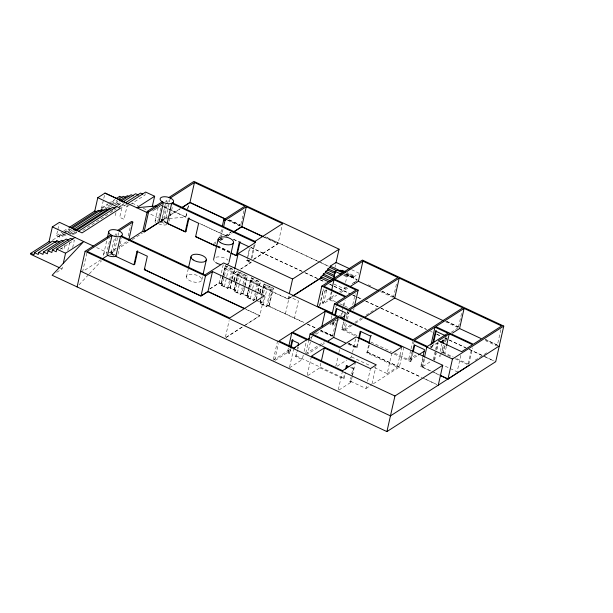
<?xml version="1.0" encoding="UTF-8"?>
<svg xmlns="http://www.w3.org/2000/svg" width="613" height="613" viewBox="0 0 613 613"><rect width="100%" height="100%" fill="white"/><g stroke="black" fill="none" stroke-linecap="round" stroke-linejoin="round"><path stroke-width="0.46" stroke-dasharray="3.06 2.3" d="M64.281 233.982L59.484 237.062L56.457 235.645L57.66 230.319M57.86 229.431L59.063 224.097M59.484 237.062L59.967 234.94L63.162 232.886M59.967 234.94L62.825 236.273L63.315 234.089L66.518 235.584M64.771 245.461L63.829 249.621L60.741 248.181M56.695 272.333L62.013 268.915L62.434 267.069M70.648 234.557L71.016 232.925L74.211 230.871M67.828 250.518L69.606 242.61M71.016 232.925L73.905 234.273L74.457 231.821L78.012 233.476M72.686 247.568L74.365 240.104L60.158 249.238M86.785 253.238L82.671 271.498L100.8 259.851M101.444 208.788L104.562 194.934M111.842 211.914L112.547 208.772M103.605 254.479L106.654 240.955M106.348 254.679L110.018 238.411M115.964 212.604L115.359 215.286L113.811 214.565M115.267 255.246L111.037 253.276L114.547 237.706M114.754 236.802L115.566 233.185M124.132 203.646L122.562 204.658L119.711 217.316L124.056 219.354L127.427 204.405M109.574 254.878L112.631 252.908L116.079 237.606M116.286 236.702L117.305 232.181M118.7 232.718L114.623 250.801L111.083 253.077L116.991 255.836M117.964 254.326L121.635 238.051M128.27 235.959L130.715 225.109M145.296 193.578L144.952 195.103L130.048 204.673M155.158 220.91L158.093 207.876M157.725 221.676L161.388 205.401M166.874 224.626L166.039 224.871A6.881 3.241 12.7 0 1 159.326 224.059L158.621 223.73L161.28 222.013L166.077 200.735M166.56 222.297L162.33 220.32L166.246 202.949M166.452 202.045L166.859 200.236M160.154 222.213L163.878 219.814L167.288 204.711M167.487 203.807L168.506 199.286M170.092 198.926L165.816 217.914L166.613 218.289M169.242 220.887L172.705 205.524M185.8 217.071L186.842 212.427L185.8 217.071L160.851 205.424M187.678 208.742L188.505 205.049M187.739 208.711L188.574 205.018M186.444 276.892L188.298 268.67M201.861 279.735L202.681 276.08M219.676 237.844L221.914 227.898M221.63 238.135L219.27 239.652L220.565 240.258L220.971 238.449M221.178 237.545L223.009 229.408M209.769 289.029L219.102 283.037L223.622 262.946M219.102 283.037L221.04 283.942L222.504 277.482M222.703 276.586L225.316 265.72L234.388 269.958L230.12 288.179L234.005 289.995L238.281 271.774L247.353 276.011L244.725 287.643M221.04 283.942L223.101 275.566M223.301 274.67L225.316 265.72M223.5 274.969L224.956 268.525L226.312 267.651L232.794 270.678L229.017 287.451L227.653 288.325L221.17 285.298L223.293 275.896M221.17 285.298L222.534 284.424L224.235 276.861M224.45 275.942L226.312 267.651M224.412 286.815L226.534 277.405M226.741 276.486L228.197 270.042M240.924 224.189L244.189 209.73M227.653 288.325L229.362 280.762M229.569 279.842L231.43 271.551L232.794 270.678M230.12 288.179L231.975 279.926M232.181 279.03L234.388 269.958M292.079 296.546L288.072 299.113L233.637 273.697L234.495 269.881M233.645 280.455L234.472 277.091L235.124 277.39L234.373 280.708M234.296 280.754L235.124 277.39M234.005 289.995L235.461 283.535M235.66 282.639L238.281 271.774M243.269 287.781L241.974 293.504L240.618 294.378L234.135 291.351L236.258 281.942M236.465 281.022L237.913 274.578L239.277 273.704L245.752 276.731L243.476 286.861M234.135 291.351L235.492 290.478L237.407 281.995M237.614 281.068L239.277 273.704M225.461 336.966L229.124 320.691M237.377 292.861L239.491 283.459M239.698 282.539L241.154 276.095M246.641 260.563L247.422 260.058C257.154 263.851 243.974 261.996 247.468 259.858L251.774 261.874L240.763 268.946M247.085 258.594L249.476 247.989M248.265 256.326L250.257 247.491M240.618 294.378L242.112 287.735M242.94 284.049L244.395 277.605L245.752 276.731M251.092 258.556L254.142 245.001M258.295 291.014L260.31 282.064L251.238 277.827L246.962 296.048L243.077 294.232L244.939 285.98M245.139 285.083L247.353 276.011M244.526 288.539L243.077 294.232M252.012 257.851L255.475 242.487M246.962 296.048L248.426 289.589M248.625 288.692L251.238 277.827M256.226 293.834L254.939 299.558L253.575 300.431L247.093 297.405L249.215 287.995M249.422 287.076L250.878 280.631L252.234 279.758L258.717 282.785L257.054 290.148M247.093 297.405L248.457 296.531L249.744 290.807M250.579 287.122L252.234 279.758M250.334 298.914L252.456 289.512M252.663 288.593L254.111 282.149M253.575 300.431L255.284 292.868M255.491 291.949L257.353 283.658L258.717 282.785M256.288 299.19L257.897 292.033M258.104 291.137L260.31 282.064M256.28 299.964L257.491 294.592M259.759 291.727L260.395 289.19L261.046 289.497L260.295 292.807L259.651 292.508M260.219 292.861L261.046 289.497M256.035 300.286L259.927 302.102L260.372 300.117M261.184 296.531L264.004 284.003L273.275 288.118L269 306.339L303.925 322.653M259.927 302.102L260.571 299.987M261.981 293.727L264.203 283.88M262.387 293.129L263.835 286.685L265.199 285.811L271.674 288.838L267.896 305.611L266.54 306.485L260.058 303.458L260.931 299.573M260.058 303.458L261.414 302.584L262.295 298.7M263.536 293.175L265.199 285.811M226.013 337.548L259.797 315.848L264.326 295.757M263.299 304.967L267.076 288.202M253.59 259.445L278.034 243.736L282.555 223.653M266.54 306.485L270.318 289.711L271.674 288.838M269 306.339L273.275 288.118M273.413 359.356L277.689 340.376M288.072 299.113L288.938 295.305M274.708 359.961L278.379 343.694M285.443 313.802L289.298 296.692L298.416 300.952L294.562 318.055M275.306 360.352L287.336 352.628L288.355 348.107M290.846 348.521L289.849 352.935L288.11 352.123L289.129 347.609M287.336 352.628L289.075 353.44L290.072 349.019M289.62 366.926L293.895 347.939M303.259 355.065L302.24 359.586L295.558 356.467L296.554 352.046M297.351 348.506L297.749 346.743M295.558 356.467L296.332 355.961L297.726 349.778M297.926 348.897L298.324 347.127M304.071 351.448L306.722 339.702M305.81 352.927L308.462 341.173M311.55 336.782L307.642 354.13L321.051 345.517M319.603 305.397L323.312 288.968M319.687 306.125L322.722 292.669L326.606 290.171L325.311 289.566L322.2 291.566M331.357 291.604L329.51 299.818L323.58 303.634L322.277 303.029L325.311 289.566M307.205 375.141L311.488 356.153M323.58 303.634L326.606 290.171M334.882 267.743L335.51 264.916M335.472 301.742L330.284 299.32L331.932 292.018M307.803 375.531L319.833 367.8L320.852 363.279M331.15 318.522L331.763 315.787M333.916 321.917L333.28 324.714L331.985 324.108L332.399 322.285M335.694 307.672L336.514 304.025M336.054 320.063L329.917 324.001L332.507 325.212L333.135 322.423M346.253 274.517L357.034 279.773M332.422 336.598L336.093 320.331M334.131 284.133L344.131 288.8L344.544 286.968M345.579 282.378L346.82 276.869L348.766 275.62L348.468 276.946L344.299 274.999M340.859 316.193L342.1 310.714M342.299 309.795L342.92 307.059M343.127 306.148L344.154 301.581M342.667 311.128L341.433 316.607L337.196 314.622M343.901 305.649L345.134 300.171M344.445 274.195L350.276 276.915L350.575 275.589L348.468 276.946M346.092 274.272L351.923 276.992L352.222 275.666L347.226 273.329M354.475 335.472L341.579 329.449L343.257 322.001M346.069 273.567L353.571 277.068L353.87 275.743L347.203 272.632M341.579 329.449L342.353 328.951L344.039 321.496M342.353 328.951L343.655 329.556L345.295 322.254M346.123 318.599L348.176 309.473M335.801 366.275L338.07 356.23M338.889 352.582L339.916 348.015M357.027 335.587L344.996 329.963L346.621 322.729M347.441 319.12L349.471 310.078M352.774 304.63L355.249 293.673M353.617 310.216L354.03 308.393M338.315 389.669L342.59 370.681M319.833 367.8L343.418 378.819L344.613 373.516M343.418 378.819L344.192 378.313L345.586 372.129M349.931 357.977L351.525 356.958L352.352 353.303M352.552 352.391L355.846 337.786M348.015 344.1L356.452 348.038L358.337 339.656M359.118 339.158L357.226 347.54L356.452 348.038M352.368 375.999L350.935 382.328L349.9 381.845L350.897 377.424M351.693 373.884L352.889 368.582L353.663 368.084L351.234 366.949M349.9 381.845L350.674 381.34L351.67 376.926M351.87 376.037L353.663 368.084M352.567 375.095L355.218 363.348M401.806 347.019L397.278 367.11L366.819 352.881L368.712 344.498M366.819 352.881L367.593 352.383L369.302 344.82M350.674 381.34L365.976 388.489L366.789 384.872M367.601 381.255L370.451 368.597M372.007 383.838L375.876 366.658M393.385 297.611L396.879 282.087M374.436 367.654L387.171 373.601L391.699 353.517M403.875 347.127L399.392 367.018L373.378 383.73M394.841 353.241L408.595 359.67L410.833 349.724M411.039 348.82L412.672 341.587M413.032 352.69L411.139 361.072L409.844 360.475L411.698 352.253M413.553 344.039L414.373 340.384M394.029 353.946L410.365 361.578L412.465 352.26M422.832 357.103L420.733 366.421L430.939 371.179M430.878 370.934L420.733 366.421L421.514 365.915L423.399 357.532M422.319 366.942L424.357 357.9M421.514 365.915L422.809 366.52L424.656 358.306M430.862 345.41L430.449 347.234L431.744 347.839L432.525 347.341L433.36 343.609M431.744 347.839L432.38 345.042M433.307 359.777L435.406 350.46M435.613 349.533L437.084 343.012L438.379 343.617L436.487 352M434.027 359.969L436.088 350.843M436.295 349.931L438.349 340.797M434.602 360.383L436.28 352.935M440.188 351.372L441.866 343.924M440.854 354.774L443.161 344.529M445.061 345.985L443.414 353.287L442.119 352.682L443.797 345.226M445.268 338.705L445.896 335.909M442.119 352.682L442.885 352.184L444.356 345.663M445.199 341.939L446.662 335.418M446.295 340.506L447.735 334.116M446.356 346.59L444.709 353.893L451.62 357.118M458.532 326.813L461.995 311.442M460.846 355.341L457.137 371.777L443.322 365.325M468.232 363.869L471.726 348.345M468.776 364.298L472.477 347.862M500.859 329.633L497.151 346.069L484.347 340.085M79.023 284.846L88.678 274.54M89.322 273.85L101.551 260.786M56.457 235.645L62.848 231.545M63.645 231.032L68.434 227.952M101.635 207.93L107.911 203.899M108.693 203.393L114.968 199.363M63.959 232.373L69.545 228.787M52.795 240.043L63.162 233.384M63.959 232.871L69.537 229.285M102.225 208.282L107.719 204.757M111.635 202.236L115.558 199.723M64.917 233.063L71.3 228.956M67.476 231.936L72.265 228.856M110.7 204.382L105.214 207.914L106.654 208.581M111.489 203.884L116.976 200.351M62.825 236.273L66.02 234.227M66.817 233.714L72.403 230.12M68.533 232.702L72.526 230.136M106.44 208.428L111.145 205.409M111.926 204.903L118.202 200.872M109.336 207.271L111.689 205.761M114.823 203.746L118.746 201.225M68.112 234.557L74.502 230.45M115.451 204.811L120.156 201.784M116.654 204.558L120.577 202.037M72.058 234.35L76.847 231.27M117.596 205.347L122.301 202.321M118.041 205.248L122.746 202.221M73.905 234.273L77.1 232.22M119.328 206.619L124.033 203.593M82.809 230.404L116.347 208.857M126.653 204.351L121.949 207.378L118.324 205.684M129.266 205.179L126.914 206.688L122.562 204.658M154.89 209.47L161.112 205.47L185.862 217.033L169.732 218.519M152.645 210.979L160.338 206.037M109.421 252.702L116.301 248.288M119.366 246.311L127.052 241.384L128.347 241.989L119.673 247.729M159.602 221.906L161.594 220.626L167.188 223.239M167.426 216.879L162.376 220.121L166.475 222.036M168.23 216.358L180.306 208.604M111.037 253.276L115.75 250.25M132.239 239.652L142.469 233.078M160.223 221.676L161.556 220.826L167.15 223.431M162.33 220.32L167.058 217.286M170.215 215.255L180.467 208.673M224.779 236.112L231.078 232.066M213.669 243.422L216.029 241.905M219.186 239.875L221.554 238.357M225.492 235.821L231.017 232.281M220.565 240.258L223.714 238.235M226.864 236.212L231.584 233.178M214.175 244.533L215.753 243.522M220.481 240.48L223.638 238.457M227.576 235.921L232.312 232.886M253.636 259.245L278.08 243.537L264.264 237.085M209.815 288.83L219.148 282.838L222.58 284.225L221.216 285.099L227.699 288.125L229.063 287.252L230.159 287.98M237.622 270.969L233.683 273.498L288.118 298.922L292.117 296.347M233.637 273.697L237.576 271.168M240.725 269.145L250.955 262.571M234.472 277.091L235.047 277.444M243.123 294.033L242.02 293.305L240.656 294.179L234.181 291.152L235.538 290.278L229.017 287.451M260.395 289.19L260.962 289.543M254.985 299.359L253.621 300.232L247.139 297.205L248.503 296.332L241.974 293.504M269.046 306.14L267.942 305.412L266.578 306.285L260.104 303.259L261.46 302.385L256.862 300.454M226.059 337.349L244.564 325.465M245.369 324.951L259.843 315.649L246.02 309.19M350.276 276.915L352.222 275.666M351.923 276.992L353.87 275.743M353.571 277.068L358.674 273.789M344.131 288.8L346.077 287.551M352.077 283.696L355.318 281.62M355.961 281.198L357.256 280.371M322.277 303.029L335.732 294.386M339.686 291.842L346.805 287.267M353.931 282.693L357.095 280.662M330.284 299.32L336.706 295.19M340.721 292.616L347.954 287.972M273.214 360.26L291.543 348.483M314.661 333.633L316.254 332.606M346.1 313.603L348.429 312.109M288.11 352.123L292.094 349.571M310.408 337.801L312.799 336.269M315.979 334.223L320.76 331.15L331.587 336.215M331.985 324.108L335.993 321.534M336.79 321.02L339.196 319.48M346.406 314.844L349.609 312.791M332.507 325.212L333.28 324.714M289.075 353.44L289.849 352.935M305.611 353.824L318.231 345.724M319.013 345.211L324.538 341.671M343.655 329.556L350.874 324.921M354.881 322.346L361.302 318.224M366.114 315.128L376.543 308.431M344.996 329.963L352.214 325.327M355.417 323.266L362.643 318.63M321.84 345.012L325.787 342.475M289.413 367.831L302.24 359.586M337.188 366.168L346.751 360.03M338.912 390.052L350.935 382.328M408.595 359.67L415.813 355.027M451.107 332.353L457.528 328.231M387.171 373.601L397.278 367.11M365.976 388.489L371.807 384.742M409.844 360.475L417.775 355.379M437.529 342.69L431.23 346.736L432.525 347.341M410.365 361.578L411.139 361.072M422.809 366.52L430.303 361.708M440.563 355.119L439.138 356.03L440.433 356.636L441.858 355.724M475.083 360.245L487.695 352.146M168.782 218.603L161.457 219.278L149.534 213.715M163.878 219.814L162.866 219.492A6.881 3.241 12.7 0 0 161.104 219.17M112.631 252.908L112.378 252.817A7.019 3.303 12.7 0 0 108.815 252.165M367.593 352.383L421.031 377.171M424.48 378.773L436.54 384.366L422.717 377.907M351.624 269.689L358.536 272.923M229.193 219.845L240.426 225.094L229.093 219.914M265.475 236.794L328.537 266.241L265.391 236.848M346.261 274.455L357.08 279.574M382.198 291.305L393.469 296.569M446.371 321.273L459.382 327.342M485.396 339.495L498.4 345.571L485.488 339.548M345.74 274.34L356.988 279.559M368.206 284.792L370.788 286.003M381.991 291.252L394.09 296.884M446.716 321.45L457.934 326.691M227.668 219.998L240.518 225.998M445.436 321.695L458.325 327.717M227.622 220.197L240.472 226.197M264.218 237.285L278.034 243.736M380.581 291.627L392.527 297.213M343.487 275.314L346.82 276.869M226.58 236.036L199.662 223.546L226.588 236.12M233.453 239.308L238.702 241.698M250.778 247.391L301.941 271.222M305.366 272.862L319.266 279.313M320.093 279.735L325.296 282.164M329.625 284.187L333.12 285.781M333.955 286.202L349.579 293.466M353.019 295.098L357.379 297.106M358.222 297.527L361.708 299.129M366.015 301.159L379.899 307.619M380.742 308.032L426.671 329.457M437.061 334.315L440.532 335.924M444.862 337.955L448.325 339.564M449.191 339.97L465.589 347.625M469.029 349.226L482.806 355.663M483.672 356.061L494.001 360.888M233.53 239.361L238.733 241.798M250.886 247.468L303.826 272.195M304.692 272.601L316.844 278.271M320.315 279.896L324.652 281.919M329.855 284.348L333.326 285.972M334.2 286.378L351.555 294.485M352.421 294.891L361.969 299.343M365.44 300.968L380.19 307.856M381.064 308.262L426.188 329.334M430.525 331.365L432.265 332.177M436.602 334.2L440.939 336.231M444.41 337.847L466.11 347.977M469.581 349.602L484.331 356.49M485.197 356.896L495.618 361.762M132.193 203.141L138.132 205.907M143.22 208.282L146.607 209.868M217.607 245.92L229.469 251.46M217.561 246.119L230.273 252.05M339.794 303.757L347.563 307.389M217.278 246.625L230.258 252.686M246.687 260.364L251.001 262.372M217.232 246.824L230.22 252.885M329.51 299.818L333.748 301.795M455.068 358.735L467.16 364.375M161.28 222.013L166.077 224.251M225.124 265.843L234.197 270.08M238.082 271.896L247.154 276.134M251.046 277.95L260.119 282.187M264.004 284.003L273.076 288.24M224.956 268.525L231.43 271.551M237.913 274.578L244.395 277.605M250.878 280.631L257.353 283.658M263.835 286.685L270.318 289.711M370.781 342.008L391.408 351.64M434.295 372.535L439.429 374.926M431.79 371.578L439.437 375.156M221.239 283.819L222.534 284.424M234.197 289.872L235.492 290.478M247.162 295.926L248.457 296.531M260.119 301.979L261.414 302.584M267.896 305.611L303.979 322.453M307.397 324.055L316.814 328.453M332.744 335.893L321.074 330.438L332.284 335.748M348.774 343.372L357.218 347.318M367.639 352.184L421.851 377.501M307.351 324.246L316.768 328.645M320.193 330.246L332.254 335.878M347.755 343.119L357.226 347.54L348.628 343.472M351.525 356.958L371.041 366.068M245.974 309.389L259.797 315.848M113.581 255.108L110.309 253.575L113.643 255.353M96.616 247.568L106.938 252.387M350.452 367.448L352.889 368.582M296.332 355.961L344.192 378.313M60.319 268.126L62.013 268.915M442.885 352.184L453.245 357.034M456.693 358.643L467.918 363.892M214.55 261.506A7.854 3.701 12.7 0 1 213.608 259.445M215.991 257.215A7.854 3.701 12.7 0 1 228.074 260.226M103.812 255.383A7.019 3.303 12.7 0 1 107.145 252.204M155.526 222.672A6.881 3.241 12.7 0 1 157.847 219.216M169.042 221.791A6.881 3.241 12.7 0 1 168.544 222.534M188.582 279.949A7.854 3.701 12.7 0 0 201.547 280.654A7.854 3.701 12.7 0 0 192.329 274.333A7.854 3.701 12.7 0 0 188.582 279.949"/><path stroke-width="0.92" d="M69.231 227.438L94.785 211.025L97.789 197.7L120.409 208.259L82.073 232.886L59.461 222.327L52.343 226.894L49.032 241.614L30.872 253.276L30.65 254.272L59.469 267.728M55.691 242.449L52.634 241.024L34.481 252.686L34.014 254.74L30.872 253.276M59.438 241.928L56.925 240.756L38.765 252.418L38.305 254.472L34.481 252.686M63.2 241.047L61.66 240.327L43.5 251.989L42.964 254.38L38.765 252.418M68.487 240.143L66.204 239.085L48.052 250.748L47.362 253.797L43.5 251.989M72.847 239.399L70.572 238.334L52.412 249.997L51.844 252.518L48.052 250.748M56.611 242.127L56.925 240.756M74.962 237.453L56.81 249.123L56.212 251.774L52.412 249.997M63.262 263.383L65.553 253.207L83.713 241.545L52.143 275.26L386.918 431.59L495.718 361.693L503.756 326.085L362.398 260.073L321.856 286.118L317.327 306.209L332.016 313.067M77.085 286.938L85.115 251.315L110.83 234.794M101.321 210.926L101.651 209.462L104.049 210.581M107.467 237.346L108.685 231.936M119.481 197.202L119.673 196.336L122.102 197.47M128.753 240.181L132.829 222.098L131.534 221.492L117.711 230.373M137.749 250.87L136.975 251.376L133.941 264.831L115.336 256.142M134.714 264.333L137.55 251.774M129.412 239.867L142.791 231.262L147.273 211.378L162.207 201.784M148.568 211.983L144.047 232.066L158.89 222.534L163.418 202.451L148.568 211.983L147.273 211.378M97.789 197.7L104.984 193.08L127.604 203.639L145.641 192.053L154.645 196.26L152.315 206.282M182.046 207.661L189.93 202.596L194.451 182.505L245.001 206.114L223.753 219.768L222.327 226.097M185.233 231.883L188.26 218.42L189.042 217.921L186.007 231.377L185.233 231.883L167.15 223.431L171.671 203.347L255.475 242.487L238.166 253.606L234.702 268.977M188.505 267.758L190.972 256.809M203.095 274.256L206.382 259.651M438.264 385.171L442.747 365.279L223.622 262.946L204.964 274.938L121.466 235.944L120.355 236.442A7.019 3.303 12.7 0 1 112.026 235.461L87.199 251.414L229.737 317.978L264.326 295.757L212.481 271.544L205.485 276.042L200.957 296.133L144.308 269.674L147.342 256.219L136.975 251.376M213.608 259.445L218.121 239.422M201.738 295.627L207.953 291.635L212.481 271.544M223.622 226.695L225.048 220.374L246.296 206.719L282.555 223.653L254.962 241.384L172.59 202.918M229.017 262.287L233.53 242.265M233.89 231.867L241.775 226.802L246.296 206.719M237.055 255.215L240.089 241.76L239.308 242.258L236.273 255.721L234.541 254.908M289.344 293.497L292.6 279.03L339.066 249.177L193.938 181.402L168.912 197.478M288.761 346.299L291.819 332.736L306.722 339.702L293.895 347.939L278.992 340.981L291.819 332.736M290.669 346.368L292.064 340.177L292.838 339.679L291.045 347.632M297.949 345.855L298.546 343.203L292.064 340.177M349.893 268.885L336.07 262.425L330.238 266.172L329.94 267.498L327.993 268.747L327.694 270.072L325.756 271.321L325.457 272.647L323.342 274.011L323.043 275.337L321.097 276.586L320.76 278.103L328.254 281.612M308.668 340.269L310.094 333.939L336.905 316.714L325.242 311.266L292.593 332.238L370.451 368.597L376.282 364.85L310.094 333.939M335.932 263.1L339.066 249.177M321.779 326.637L325.242 311.266M333.365 279.375L335.158 271.421L337.096 270.172L342.935 272.9M331.564 290.692L334.031 279.735L356.069 290.026L345.962 296.516L323.925 286.225L334.031 279.735M321.258 361.471L324.315 347.916L355.417 362.444L342.59 370.681L311.488 356.153L324.315 347.916M332.177 313.963L334.437 303.918L345.18 297.014L321.856 286.118M334.813 314.967L336.284 308.446L345.357 312.684L343.678 320.132M335.38 315.396L336.851 308.875M328.154 340.951L333.671 337.403L338.2 317.319L401.806 347.019L391.699 353.517L356.053 336.874L340.123 347.104L312.163 334.047L338.2 317.319M350.36 286.424L358.39 281.267L362.919 261.176L397.914 277.52L348.176 309.473L336.514 304.025L358.145 290.133L334.813 279.237L362.919 261.176M354.437 306.561L358.145 290.133M345.609 369.095L346.406 365.555L348.835 366.689M346.383 368.597L346.981 365.946M358.551 338.721L360.229 331.273L370.597 336.116L371.378 335.61M359.325 338.223L360.796 331.702M368.919 343.564L370.597 336.116M364.245 317.595L394.726 298.018L399.209 278.126L462.807 307.833L413.078 339.778L349.471 310.078L399.209 278.126M386.91 431.598L394.941 395.99L442.747 365.279M412.672 351.326L414.143 344.805L424.51 349.648L423.047 356.168M413.246 351.762L414.71 345.234M424.564 356.996L426.801 347.05M431.069 344.498L434.977 327.15L447.934 333.204L427.338 346.437L414.373 340.384L434.977 327.15M432.793 343.18L435.529 331.066L436.303 330.568M433.575 342.682L436.096 331.503M442.073 342.989L442.709 340.192M443.368 343.594L444.21 339.87L440.563 342.207M446.563 345.678L449.237 333.809L472.554 344.698L461.666 351.686L438.349 340.797L449.237 333.809M440.287 375.547L447.942 379.125L452.463 359.034L503.756 326.085M452.494 333.074L459.581 328.522L464.102 308.439L501.679 325.986L473.305 344.215L435.751 326.645L464.102 308.439M469.343 365.202L447.942 379.125M116.539 198.351L119.673 196.336M71.146 227.76L98.295 210.313L100.44 211.316M72.104 228.442L101.651 209.462M118.547 199.348L123.251 196.321L125.412 197.332M73.322 229.622L105.267 209.102L107.382 210.09M119.535 200.727L127.374 195.685L128.983 196.436M75.008 230.358L109.344 208.297L110.792 208.972M120.945 201.279L131.136 194.735L133.458 195.815M76.058 230.794L112.792 207.194L114.922 208.19M123.09 201.815L135.634 193.754L138.538 195.11M78.525 231.224L116.853 206.604M125.696 202.642L140.599 193.072L142.775 194.083M154.645 196.26L136.76 207.746L104.984 193.08M205.485 276.042L120.523 236.365L115.872 256.326A7.019 3.303 12.7 0 1 107.543 255.353L112.026 235.461L110.616 234.672A7.019 3.303 12.7 0 1 109.666 230.434A7.019 3.303 12.7 0 1 117.458 230.273L119.106 230.909L132.829 222.098M170.299 198.022L194.451 182.505M158.936 222.335L144.093 231.867L142.791 231.262M181.923 207.569L189.976 202.397L225.952 219.201M102.379 258.839L107.896 255.292M186.053 231.178L185.272 231.683L167.188 223.239M145.128 268.977L144.354 269.475L201.003 295.933L207.999 291.436L245.154 308.783M233.155 232.166L241.813 226.603L263.398 236.687M237.101 255.023L236.319 255.521L231.124 253.092M292.922 295.834L321.725 277.329M292.884 296.025L321.725 277.497M340.905 271.13L342.2 270.295L345.533 271.85M293.688 348.544L295.282 347.525M307.22 339.847L309.611 338.315M341.602 317.932L344.805 315.879M418.564 354.873L424.112 351.31M499.258 345.985L390.458 415.882L80.632 271.199M156.775 205.907L136.76 207.746L147.833 212.918M340.56 270.218L343.893 271.774M330.238 266.172L343.916 272.478M329.94 267.498L336.606 270.617M394.726 298.018L443.712 320.89M189.93 202.596L225.055 218.994M241.775 226.802L263.352 236.886M358.39 281.267L378.022 290.432M459.581 328.522L480.929 338.491M335.158 271.421L340.989 274.149M223.753 219.768L225.048 220.374M327.993 268.747L335.495 272.249M327.694 270.072L335.196 273.574M325.756 271.321L334.085 275.214M325.457 272.647L334.621 276.93M323.342 274.011L334.177 279.068M323.043 275.337L333.043 280.003M321.097 276.586L331.097 281.252M435.529 331.066L445.03 335.51M188.26 218.42L198.627 223.262L195.601 236.725L215.5 246.02M239.308 242.258L248.809 246.702M238.166 253.606L292.6 279.03M195.647 236.526L216.412 246.227M231.086 253.292L232.81 254.104M334.437 303.918L452.463 359.034M94.785 211.025L96.302 211.73M440.287 375.332L447.98 378.926M358.774 337.479L369.095 342.299M333.671 337.403L345.487 342.92M207.953 291.635L244.25 308.584M52.343 226.894L93.176 245.959M85.115 251.315L394.941 395.99M49.032 241.614L50.603 242.342M56.81 249.123L65.553 253.207M254.962 241.384L255.475 242.487M228.71 263.207A7.854 3.701 12.7 0 1 226.641 264.517M220.473 264.464A7.854 3.701 12.7 0 1 219.148 264.111M218.519 263.897A7.854 3.701 12.7 0 1 215.738 262.502M119.106 230.909A7.019 3.303 12.7 0 1 121.466 235.944M173.027 202.642L170.828 203.593A6.881 3.241 12.7 0 1 164.123 202.78L161.403 201.233A6.881 3.241 12.7 0 1 161.096 197.516A6.881 3.241 12.7 0 1 167.901 197.156L171.096 198.405A6.881 3.241 12.7 0 1 173.027 202.642M220.251 242.487A7.854 3.701 12.7 0 0 233.224 243.185A7.854 3.701 12.7 0 0 223.998 236.863A7.854 3.701 12.7 0 0 220.251 242.487M193.103 259.866A7.854 3.701 12.7 0 0 206.075 260.571A7.854 3.701 12.7 0 0 196.85 254.242A7.854 3.701 12.7 0 0 193.103 259.866"/></g></svg>
